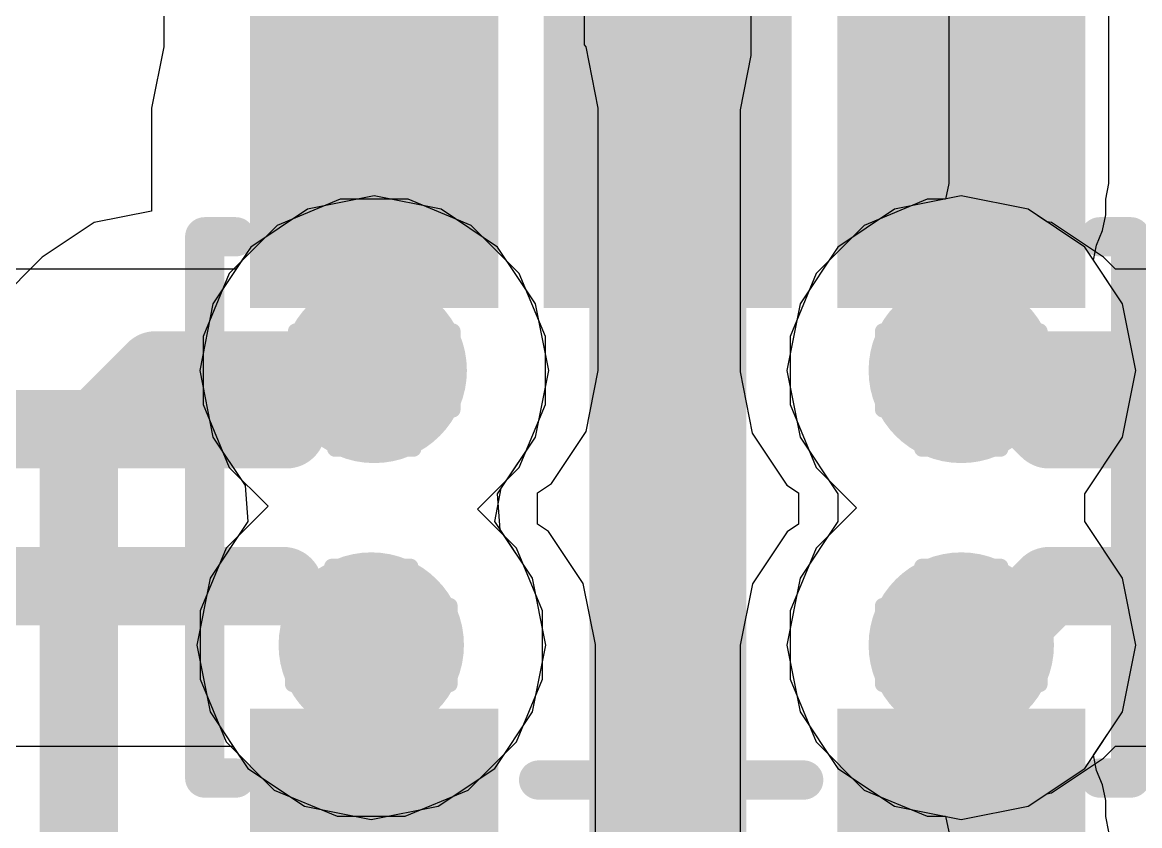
# Model space of a CAD drawing. Header units: inches. Extents: x 0 to 198, y 0 to 199.
# Drawn here: x 3.2728 to 3.4151, y 3.7211 to 3.8235 of the extents above; entities that cross this region are included whole.
import ezdxf

# ---------------------------------------------------------------- set-up
doc = ezdxf.new("R2010")
doc.units = ezdxf.units.IN
doc.header["$MEASUREMENT"] = 0
for name, color, linetype in [('Bottom Layer', 5, 'Continuous'), ('Drill Drawing', 1, 'Continuous'), ('Layer 1', 16, 'Continuous'), ('Layer 2', 76, 'Continuous'), ('Top Layer', 1, 'Continuous'), ('Top Overlay', 2, 'Continuous'), ('Top Paste', 8, 'Continuous'), ('Top Solder', 216, 'Continuous'), ('Via Holes', 16, 'Continuous')]:
    doc.layers.add(name, color=color, linetype=linetype)

# ---------------------------------------------------------------- blocks, each defined once
blk = doc.blocks.new('SOT_23_5_32')
at = {"layer": 'Top Layer'}
for points in [[(-0.07283435, 0.0492126), (-0.02952725, 0.0492126), (-0.02952725, 0.0255906), (-0.07283435, 0.0255906)], [(0.02952765, 0.0492126), (0.07283475, 0.0492126), (0.07283475, 0.0255906), (0.02952765, 0.0255906)], [(-0.07283435, 0.0118106), (-0.02952725, 0.0118106), (-0.02952725, -0.0118114), (-0.07283435, -0.0118114)], [(-0.07283435, -0.0255914), (-0.02952725, -0.0255914), (-0.02952725, -0.0492134), (-0.07283435, -0.0492134)], [(0.02952765, -0.0255914), (0.07283475, -0.0255914), (0.07283475, -0.0492134), (0.02952765, -0.0492134)]]:
    blk.add_hatch(color=1, dxfattribs=at).paths.add_polyline_path(points)
at = {"layer": 'Top Paste'}
for points in [[(-0.07283435, 0.0492126), (-0.02952725, 0.0492126), (-0.02952725, 0.0255906), (-0.07283435, 0.0255906)], [(0.02952765, 0.0492126), (0.07283475, 0.0492126), (0.07283475, 0.0255906), (0.02952765, 0.0255906)], [(-0.07283435, 0.0118106), (-0.02952725, 0.0118106), (-0.02952725, -0.0118114), (-0.07283435, -0.0118114)], [(-0.07283435, -0.0255914), (-0.02952725, -0.0255914), (-0.02952725, -0.0492134), (-0.07283435, -0.0492134)], [(0.02952765, -0.0255914), (0.07283475, -0.0255914), (0.07283475, -0.0492134), (0.02952765, -0.0492134)]]:
    blk.add_hatch(color=8, dxfattribs=at).paths.add_polyline_path(points)
at = {"layer": 'Top Solder'}
for points in [[(-0.07683435, 0.0532126), (-0.02552725, 0.0532126), (-0.02552725, 0.0215906), (-0.07683435, 0.0215906)], [(0.02552765, 0.0532126), (0.07683475, 0.0532126), (0.07683475, 0.0215906), (0.02552765, 0.0215906)], [(-0.07683435, 0.0158106), (-0.02552725, 0.0158106), (-0.02552725, -0.0158114), (-0.07683435, -0.0158114)], [(-0.07683435, -0.0215914), (-0.02552725, -0.0215914), (-0.02552725, -0.0532134), (-0.07683435, -0.0532134)], [(0.02552765, -0.0215914), (0.07683475, -0.0215914), (0.07683475, -0.0532134), (0.02552765, -0.0532134)]]:
    blk.add_hatch(color=216, dxfattribs=at).paths.add_polyline_path(points)
at = {"layer": 'Top Overlay'}
for points in [[(0.0343932, 0.0589996, 0.005, 0.005, 0), (-0.0346068, 0.0589996, 0.005, 0.005, 0)], [(-0.0346068, 0.0550636, 0.005, 0.005, 0), (-0.0346068, 0.0589996, 0.005, 0.005, 0)], [(0.0343932, 0.0550636, 0.005, 0.005, 0), (0.0343932, 0.0589996, 0.005, 0.005, 0)], [(0.0346452, -0.0164564, 0.005, 0.005, 0), (0.0346452, 0.0173236, 0.005, 0.005, 0)], [(-0.0346068, -0.0590004, 0.005, 0.005, 0), (-0.0346068, -0.0550624, 0.005, 0.005, 0)], [(0.0343932, -0.0590004, 0.005, 0.005, 0), (0.0343932, -0.0550624, 0.005, 0.005, 0)], [(0.0343932, -0.0590004, 0.005, 0.005, 0), (-0.0346068, -0.0590004, 0.005, 0.005, 0)]]:
    blk.add_lwpolyline(points, format="xyseb", dxfattribs=at)
for points in [[(-0.0358568, 0.0589996, 0.0025, 0.0025, 1), (-0.0333568, 0.0589996, 0.0025, 0.0025, 1)], [(-0.0358568, 0.0589996, 0.0025, 0.0025, 1), (-0.0333568, 0.0589996, 0.0025, 0.0025, 1)], [(0.0331432, 0.0589996, 0.0025, 0.0025, 1), (0.0356432, 0.0589996, 0.0025, 0.0025, 1)], [(0.0331432, 0.0589996, 0.0025, 0.0025, 1), (0.0356432, 0.0589996, 0.0025, 0.0025, 1)], [(-0.0358568, 0.0550636, 0.0025, 0.0025, 1), (-0.0333568, 0.0550636, 0.0025, 0.0025, 1)], [(0.0331432, 0.0550636, 0.0025, 0.0025, 1), (0.0356432, 0.0550636, 0.0025, 0.0025, 1)], [(0.0333952, 0.0173236, 0.0025, 0.0025, 1), (0.0358952, 0.0173236, 0.0025, 0.0025, 1)], [(0.0333952, -0.0164564, 0.0025, 0.0025, 1), (0.0358952, -0.0164564, 0.0025, 0.0025, 1)], [(-0.0358568, -0.0550624, 0.0025, 0.0025, 1), (-0.0333568, -0.0550624, 0.0025, 0.0025, 1)], [(0.0331432, -0.0550624, 0.0025, 0.0025, 1), (0.0356432, -0.0550624, 0.0025, 0.0025, 1)], [(-0.0358568, -0.0590004, 0.0025, 0.0025, 1), (-0.0333568, -0.0590004, 0.0025, 0.0025, 1)], [(-0.0358568, -0.0590004, 0.0025, 0.0025, 1), (-0.0333568, -0.0590004, 0.0025, 0.0025, 1)], [(0.0331432, -0.0590004, 0.0025, 0.0025, 1), (0.0356432, -0.0590004, 0.0025, 0.0025, 1)], [(0.0331432, -0.0590004, 0.0025, 0.0025, 1), (0.0356432, -0.0590004, 0.0025, 0.0025, 1)]]:
    blk.add_lwpolyline(points, format="xyseb", close=True, dxfattribs=at)

msp = doc.modelspace()

# ---------------------------------------------------------------- hatches: boundary and pattern name
at = {"layer": 'Bottom Layer'}
h = msp.add_hatch(color=5, dxfattribs=at)
edge = h.paths.add_edge_path()
edge.add_arc((3.3175976, 3.7790975), 0.011811, 0, 360)
h = msp.add_hatch(color=5, dxfattribs=at)
edge = h.paths.add_edge_path()
edge.add_arc((3.3924016, 3.7790975), 0.011811, 0, 360)
h = msp.add_hatch(color=5, dxfattribs=at)
edge = h.paths.add_edge_path()
edge.add_arc((3.3172204, 3.7440975), 0.011811, 0, 360)
h = msp.add_hatch(color=5, dxfattribs=at)
edge = h.paths.add_edge_path()
edge.add_arc((3.3924016, 3.7440975), 0.011811, 0, 360)
at = {"layer": 'Layer 1'}
h = msp.add_hatch(color=16, dxfattribs=at)
edge = h.paths.add_edge_path()
edge.add_arc((3.3175976, 3.7790975), 0.011811, 0, 360)
h = msp.add_hatch(color=16, dxfattribs=at)
edge = h.paths.add_edge_path()
edge.add_arc((3.3924016, 3.7790975), 0.011811, 0, 360)
h = msp.add_hatch(color=16, dxfattribs=at)
edge = h.paths.add_edge_path()
edge.add_arc((3.3172204, 3.7440975), 0.011811, 0, 360)
h = msp.add_hatch(color=16, dxfattribs=at)
edge = h.paths.add_edge_path()
edge.add_arc((3.3924016, 3.7440975), 0.011811, 0, 360)
at = {"layer": 'Layer 2'}
h = msp.add_hatch(color=76, dxfattribs=at)
edge = h.paths.add_edge_path()
edge.add_arc((3.3175976, 3.7790975), 0.011811, 0, 360)
h = msp.add_hatch(color=76, dxfattribs=at)
edge = h.paths.add_edge_path()
edge.add_arc((3.3924016, 3.7790975), 0.011811, 0, 360)
h = msp.add_hatch(color=76, dxfattribs=at)
edge = h.paths.add_edge_path()
edge.add_arc((3.3172204, 3.7440975), 0.011811, 0, 360)
h = msp.add_hatch(color=76, dxfattribs=at)
edge = h.paths.add_edge_path()
edge.add_arc((3.3924016, 3.7440975), 0.011811, 0, 360)
at = {"layer": 'Top Layer'}
for points in [[(3.3096104, 3.7790975), (3.325756, 3.7790975), (3.325756, 3.8125231), (3.3096104, 3.8125231)], [(3.3846032, 3.7789007), (3.4007488, 3.7789007), (3.4007488, 3.8123263), (3.3846032, 3.8123263)], [(3.3253962, 3.7441531), (3.3092506, 3.7441531), (3.3092506, 3.7107275), (3.3253962, 3.7107275)], [(3.400766, 3.7440895), (3.3846204, 3.7440895), (3.3846204, 3.7055153), (3.400766, 3.7055153)]]:
    msp.add_hatch(color=1, dxfattribs=at).paths.add_polyline_path(points)
h = msp.add_hatch(color=1, dxfattribs=at)
edge = h.paths.add_edge_path()
edge.add_arc((3.3175976, 3.7790975), 0.011811, 0, 360)
h = msp.add_hatch(color=1, dxfattribs=at)
edge = h.paths.add_edge_path()
edge.add_arc((3.3924016, 3.7790975), 0.011811, 0, 360)
h = msp.add_hatch(color=1, dxfattribs=at)
edge = h.paths.add_edge_path()
edge.add_arc((3.3172204, 3.7440975), 0.011811, 0, 360)
h = msp.add_hatch(color=1, dxfattribs=at)
edge = h.paths.add_edge_path()
edge.add_arc((3.3924016, 3.7440975), 0.011811, 0, 360)
at = {"layer": 'Via Holes'}
h = msp.add_hatch(color=7, dxfattribs=at)
edge = h.paths.add_edge_path()
edge.add_arc((3.3175976, 3.7790975), 0.0059055, 0, 360)
h = msp.add_hatch(color=7, dxfattribs=at)
edge = h.paths.add_edge_path()
edge.add_arc((3.3924016, 3.7790975), 0.0059055, 0, 360)
h = msp.add_hatch(color=7, dxfattribs=at)
edge = h.paths.add_edge_path()
edge.add_arc((3.3172204, 3.7440975), 0.0059055, 0, 360)
h = msp.add_hatch(color=7, dxfattribs=at)
edge = h.paths.add_edge_path()
edge.add_arc((3.3924016, 3.7440975), 0.0059055, 0, 360)

# ---------------------------------------------------------------- linework, layer by layer
at = {"layer": 'Bottom Layer'}
for p, q in [((3.3175976, 3.8013358), (3.3090874, 3.799643)), ((3.3261078, 3.799643), (3.3175976, 3.8013358)), ((3.3924016, 3.8013358), (3.3838914, 3.799643)), ((3.4009118, 3.799643), (3.3924016, 3.8013358)), ((3.3090874, 3.799643), (3.3018727, 3.7948224)), ((3.3333225, 3.7948224), (3.3261078, 3.799643)), ((3.3838914, 3.799643), (3.3766767, 3.7948224)), ((3.4032842, 3.7980579), (3.4009118, 3.799643)), ((3.4038913, 3.7979371), (3.4032842, 3.7980579)), ((3.4105069, 3.7935167), (3.4038913, 3.7979371)), ((3.3018727, 3.7948224), (3.2999797, 3.7919893)), ((3.3381431, 3.7876077), (3.3333225, 3.7948224)), ((3.3766767, 3.7948224), (3.3718561, 3.7876077)), ((3.4120343, 3.7919893), (3.4105069, 3.7935167)), ((3.2999797, 3.7919893), (3.269605, 3.7919893)), ((3.5089472, 3.7919893), (3.4120343, 3.7919893)), ((3.3398359, 3.7790975), (3.3381431, 3.7876077)), ((3.3718561, 3.7876077), (3.3701633, 3.7790975)), ((3.3381431, 3.7705873), (3.3398359, 3.7790975)), ((3.3701633, 3.7790975), (3.3718561, 3.7705873)), ((3.3337884, 3.7640699), (3.3381431, 3.7705873)), ((3.3718561, 3.7705873), (3.3766767, 3.7633727)), ((3.3329453, 3.7598224), (3.3337884, 3.7640699)), ((3.3766767, 3.7633727), (3.3766767, 3.7598223)), ((3.3377659, 3.7526077), (3.3329453, 3.7598224)), ((3.3766767, 3.7598223), (3.3718561, 3.7526077)), ((3.3394587, 3.7440975), (3.3377659, 3.7526077)), ((3.3718561, 3.7526077), (3.3701633, 3.7440975)), ((3.3377659, 3.7355873), (3.3394587, 3.7440975)), ((3.3701633, 3.7440975), (3.3718561, 3.7355873)), ((3.3329453, 3.7283726), (3.3377659, 3.7355873)), ((3.3718561, 3.7355873), (3.3766767, 3.7283726)), ((3.2528747, 3.7312057), (3.2996025, 3.7312057)), ((3.2996025, 3.7312057), (3.3014955, 3.7283726)), ((3.4105069, 3.7296783), (3.4120343, 3.7312057)), ((3.4120343, 3.7312057), (3.4922164, 3.7312057)), ((3.4038913, 3.7252579), (3.4105069, 3.7296783)), ((3.3014955, 3.7283726), (3.3087102, 3.723552)), ((3.3257306, 3.723552), (3.3329453, 3.7283726)), ((3.3766767, 3.7283726), (3.3838914, 3.723552)), ((3.4009118, 3.723552), (3.4032842, 3.7251371)), ((3.4032842, 3.7251371), (3.4038913, 3.7252579)), ((3.3087102, 3.723552), (3.3172204, 3.7218592)), ((3.3172204, 3.7218592), (3.3257306, 3.723552)), ((3.3838914, 3.723552), (3.3924016, 3.7218592)), ((3.3924016, 3.7218592), (3.4009118, 3.723552))]:
    msp.add_line(p, q, dxfattribs=at)
for points in [[(3.3924016, 3.7790975, 0.01, 0.01, 0), (3.3960877, 3.7790975, 0.01, 0.01, 0)], [(3.3960877, 3.7790975, 0.01, 0.01, 0), (3.4035877, 3.7715975, 0.01, 0.01, 0)], [(3.2611584, 3.7715975, 0.01, 0.01, 0), (3.3064115, 3.7715975, 0.01, 0.01, 0)], [(3.4035877, 3.7715975, 0.01, 0.01, 0), (3.5089472, 3.7715975, 0.01, 0.01, 0)], [(3.2528742, 3.7515975, 0.01, 0.01, 0), (3.3060343, 3.7515975, 0.01, 0.01, 0)], [(3.3960877, 3.7440975, 0.01, 0.01, 0), (3.4035877, 3.7515975, 0.01, 0.01, 0)], [(3.4035877, 3.7515975, 0.01, 0.01, 0), (3.500663, 3.7515975, 0.01, 0.01, 0)], [(3.3924016, 3.7440975, 0.01, 0.01, 0), (3.3960877, 3.7440975, 0.01, 0.01, 0)]]:
    msp.add_lwpolyline(points, format="xyseb", dxfattribs=at)
for points in [[(3.3899016, 3.7790975, 0.005, 0.005, 1), (3.3949016, 3.7790975, 0.005, 0.005, 1)], [(3.3935877, 3.7790975, 0.005, 0.005, 1), (3.3985877, 3.7790975, 0.005, 0.005, 1)], [(3.3935877, 3.7790975, 0.005, 0.005, 1), (3.3985877, 3.7790975, 0.005, 0.005, 1)], [(3.3039115, 3.7715975, 0.005, 0.005, 1), (3.3089115, 3.7715975, 0.005, 0.005, 1)], [(3.4010877, 3.7715975, 0.005, 0.005, 1), (3.4060877, 3.7715975, 0.005, 0.005, 1)], [(3.4010877, 3.7715975, 0.005, 0.005, 1), (3.4060877, 3.7715975, 0.005, 0.005, 1)], [(3.3035343, 3.7515975, 0.005, 0.005, 1), (3.3085343, 3.7515975, 0.005, 0.005, 1)], [(3.4010877, 3.7515975, 0.005, 0.005, 1), (3.4060877, 3.7515975, 0.005, 0.005, 1)], [(3.4010877, 3.7515975, 0.005, 0.005, 1), (3.4060877, 3.7515975, 0.005, 0.005, 1)], [(3.3899016, 3.7440975, 0.005, 0.005, 1), (3.3949016, 3.7440975, 0.005, 0.005, 1)], [(3.3935877, 3.7440975, 0.005, 0.005, 1), (3.3985877, 3.7440975, 0.005, 0.005, 1)], [(3.3935877, 3.7440975, 0.005, 0.005, 1), (3.3985877, 3.7440975, 0.005, 0.005, 1)]]:
    msp.add_lwpolyline(points, format="xyseb", close=True, dxfattribs=at)
at = {"layer": 'Drill Drawing'}
for points in [[(3.3125976, 3.7840975, 0.002, 0.002, 0), (3.3125976, 3.7890975, 0.002, 0.002, 0)], [(3.3125976, 3.7890975, 0.002, 0.002, 0), (3.3225976, 3.7890975, 0.002, 0.002, 0)], [(3.3225976, 3.7840975, 0.002, 0.002, 0), (3.3225976, 3.7890975, 0.002, 0.002, 0)], [(3.3874016, 3.7840975, 0.002, 0.002, 0), (3.3874016, 3.7890975, 0.002, 0.002, 0)], [(3.3874016, 3.7890975, 0.002, 0.002, 0), (3.3974016, 3.7890975, 0.002, 0.002, 0)], [(3.3974016, 3.7840975, 0.002, 0.002, 0), (3.3974016, 3.7890975, 0.002, 0.002, 0)], [(3.3145976, 3.7820975, 0.002, 0.002, 0), (3.3145976, 3.7850975, 0.002, 0.002, 0)], [(3.3145976, 3.7850975, 0.002, 0.002, 0), (3.3205976, 3.7850975, 0.002, 0.002, 0)], [(3.3205976, 3.7820975, 0.002, 0.002, 0), (3.3205976, 3.7850975, 0.002, 0.002, 0)], [(3.3894016, 3.7820975, 0.002, 0.002, 0), (3.3894016, 3.7850975, 0.002, 0.002, 0)], [(3.3894016, 3.7850975, 0.002, 0.002, 0), (3.3954016, 3.7850975, 0.002, 0.002, 0)], [(3.3954016, 3.7820975, 0.002, 0.002, 0), (3.3954016, 3.7850975, 0.002, 0.002, 0)], [(3.3075976, 3.7740975, 0.002, 0.002, 0), (3.3075976, 3.7840975, 0.002, 0.002, 0)], [(3.3075976, 3.7840975, 0.002, 0.002, 0), (3.3125976, 3.7840975, 0.002, 0.002, 0)], [(3.3225976, 3.7840975, 0.002, 0.002, 0), (3.3275976, 3.7840975, 0.002, 0.002, 0)], [(3.3275976, 3.7740975, 0.002, 0.002, 0), (3.3275976, 3.7840975, 0.002, 0.002, 0)], [(3.3824016, 3.7740975, 0.002, 0.002, 0), (3.3824016, 3.7840975, 0.002, 0.002, 0)], [(3.3824016, 3.7840975, 0.002, 0.002, 0), (3.3874016, 3.7840975, 0.002, 0.002, 0)], [(3.3974016, 3.7840975, 0.002, 0.002, 0), (3.4024016, 3.7840975, 0.002, 0.002, 0)], [(3.4024016, 3.7740975, 0.002, 0.002, 0), (3.4024016, 3.7840975, 0.002, 0.002, 0)], [(3.3115976, 3.7760975, 0.002, 0.002, 0), (3.3115976, 3.7820975, 0.002, 0.002, 0)], [(3.3115976, 3.7820975, 0.002, 0.002, 0), (3.3145976, 3.7820975, 0.002, 0.002, 0)], [(3.3205976, 3.7820975, 0.002, 0.002, 0), (3.3235976, 3.7820975, 0.002, 0.002, 0)], [(3.3235976, 3.7760975, 0.002, 0.002, 0), (3.3235976, 3.7820975, 0.002, 0.002, 0)], [(3.3864016, 3.7760975, 0.002, 0.002, 0), (3.3864016, 3.7820975, 0.002, 0.002, 0)], [(3.3864016, 3.7820975, 0.002, 0.002, 0), (3.3894016, 3.7820975, 0.002, 0.002, 0)], [(3.3954016, 3.7820975, 0.002, 0.002, 0), (3.3984016, 3.7820975, 0.002, 0.002, 0)], [(3.3984016, 3.7760975, 0.002, 0.002, 0), (3.3984016, 3.7820975, 0.002, 0.002, 0)], [(3.3115976, 3.7760975, 0.002, 0.002, 0), (3.3145976, 3.7760975, 0.002, 0.002, 0)], [(3.3145976, 3.7730975, 0.002, 0.002, 0), (3.3145976, 3.7760975, 0.002, 0.002, 0)], [(3.3205976, 3.7760975, 0.002, 0.002, 0), (3.3235976, 3.7760975, 0.002, 0.002, 0)], [(3.3205976, 3.7730975, 0.002, 0.002, 0), (3.3205976, 3.7760975, 0.002, 0.002, 0)], [(3.3864016, 3.7760975, 0.002, 0.002, 0), (3.3894016, 3.7760975, 0.002, 0.002, 0)], [(3.3894016, 3.7730975, 0.002, 0.002, 0), (3.3894016, 3.7760975, 0.002, 0.002, 0)], [(3.3954016, 3.7760975, 0.002, 0.002, 0), (3.3984016, 3.7760975, 0.002, 0.002, 0)], [(3.3954016, 3.7730975, 0.002, 0.002, 0), (3.3954016, 3.7760975, 0.002, 0.002, 0)], [(3.3075976, 3.7740975, 0.002, 0.002, 0), (3.3125976, 3.7740975, 0.002, 0.002, 0)], [(3.3125976, 3.7690975, 0.002, 0.002, 0), (3.3125976, 3.7740975, 0.002, 0.002, 0)], [(3.3225976, 3.7740975, 0.002, 0.002, 0), (3.3275976, 3.7740975, 0.002, 0.002, 0)], [(3.3225976, 3.7690975, 0.002, 0.002, 0), (3.3225976, 3.7740975, 0.002, 0.002, 0)], [(3.3824016, 3.7740975, 0.002, 0.002, 0), (3.3874016, 3.7740975, 0.002, 0.002, 0)], [(3.3874016, 3.7690975, 0.002, 0.002, 0), (3.3874016, 3.7740975, 0.002, 0.002, 0)], [(3.3974016, 3.7740975, 0.002, 0.002, 0), (3.4024016, 3.7740975, 0.002, 0.002, 0)], [(3.3974016, 3.7690975, 0.002, 0.002, 0), (3.3974016, 3.7740975, 0.002, 0.002, 0)], [(3.3145976, 3.7730975, 0.002, 0.002, 0), (3.3205976, 3.7730975, 0.002, 0.002, 0)], [(3.3894016, 3.7730975, 0.002, 0.002, 0), (3.3954016, 3.7730975, 0.002, 0.002, 0)], [(3.3125976, 3.7690975, 0.002, 0.002, 0), (3.3225976, 3.7690975, 0.002, 0.002, 0)], [(3.3874016, 3.7690975, 0.002, 0.002, 0), (3.3974016, 3.7690975, 0.002, 0.002, 0)], [(3.3122204, 3.7490975, 0.002, 0.002, 0), (3.3122204, 3.7540975, 0.002, 0.002, 0)], [(3.3122204, 3.7540975, 0.002, 0.002, 0), (3.3222204, 3.7540975, 0.002, 0.002, 0)], [(3.3222204, 3.7490975, 0.002, 0.002, 0), (3.3222204, 3.7540975, 0.002, 0.002, 0)], [(3.3874016, 3.7490975, 0.002, 0.002, 0), (3.3874016, 3.7540975, 0.002, 0.002, 0)], [(3.3874016, 3.7540975, 0.002, 0.002, 0), (3.3974016, 3.7540975, 0.002, 0.002, 0)], [(3.3974016, 3.7490975, 0.002, 0.002, 0), (3.3974016, 3.7540975, 0.002, 0.002, 0)], [(3.3072204, 3.7390975, 0.002, 0.002, 0), (3.3072204, 3.7490975, 0.002, 0.002, 0)], [(3.3072204, 3.7490975, 0.002, 0.002, 0), (3.3122204, 3.7490975, 0.002, 0.002, 0)], [(3.3142204, 3.7470975, 0.002, 0.002, 0), (3.3142204, 3.7500975, 0.002, 0.002, 0)], [(3.3142204, 3.7500975, 0.002, 0.002, 0), (3.3202204, 3.7500975, 0.002, 0.002, 0)], [(3.3202204, 3.7470975, 0.002, 0.002, 0), (3.3202204, 3.7500975, 0.002, 0.002, 0)], [(3.3222204, 3.7490975, 0.002, 0.002, 0), (3.3272204, 3.7490975, 0.002, 0.002, 0)], [(3.3272204, 3.7390975, 0.002, 0.002, 0), (3.3272204, 3.7490975, 0.002, 0.002, 0)], [(3.3824016, 3.7390975, 0.002, 0.002, 0), (3.3824016, 3.7490975, 0.002, 0.002, 0)], [(3.3824016, 3.7490975, 0.002, 0.002, 0), (3.3874016, 3.7490975, 0.002, 0.002, 0)], [(3.3894016, 3.7470975, 0.002, 0.002, 0), (3.3894016, 3.7500975, 0.002, 0.002, 0)], [(3.3894016, 3.7500975, 0.002, 0.002, 0), (3.3954016, 3.7500975, 0.002, 0.002, 0)], [(3.3954016, 3.7470975, 0.002, 0.002, 0), (3.3954016, 3.7500975, 0.002, 0.002, 0)], [(3.3974016, 3.7490975, 0.002, 0.002, 0), (3.4024016, 3.7490975, 0.002, 0.002, 0)], [(3.4024016, 3.7390975, 0.002, 0.002, 0), (3.4024016, 3.7490975, 0.002, 0.002, 0)], [(3.3112204, 3.7410975, 0.002, 0.002, 0), (3.3112204, 3.7470975, 0.002, 0.002, 0)], [(3.3112204, 3.7470975, 0.002, 0.002, 0), (3.3142204, 3.7470975, 0.002, 0.002, 0)], [(3.3202204, 3.7470975, 0.002, 0.002, 0), (3.3232204, 3.7470975, 0.002, 0.002, 0)], [(3.3232204, 3.7410975, 0.002, 0.002, 0), (3.3232204, 3.7470975, 0.002, 0.002, 0)], [(3.3864016, 3.7410975, 0.002, 0.002, 0), (3.3864016, 3.7470975, 0.002, 0.002, 0)], [(3.3864016, 3.7470975, 0.002, 0.002, 0), (3.3894016, 3.7470975, 0.002, 0.002, 0)], [(3.3954016, 3.7470975, 0.002, 0.002, 0), (3.3984016, 3.7470975, 0.002, 0.002, 0)], [(3.3984016, 3.7410975, 0.002, 0.002, 0), (3.3984016, 3.7470975, 0.002, 0.002, 0)], [(3.3112204, 3.7410975, 0.002, 0.002, 0), (3.3142204, 3.7410975, 0.002, 0.002, 0)], [(3.3142204, 3.7380975, 0.002, 0.002, 0), (3.3142204, 3.7410975, 0.002, 0.002, 0)], [(3.3202204, 3.7410975, 0.002, 0.002, 0), (3.3232204, 3.7410975, 0.002, 0.002, 0)], [(3.3202204, 3.7380975, 0.002, 0.002, 0), (3.3202204, 3.7410975, 0.002, 0.002, 0)], [(3.3864016, 3.7410975, 0.002, 0.002, 0), (3.3894016, 3.7410975, 0.002, 0.002, 0)], [(3.3894016, 3.7380975, 0.002, 0.002, 0), (3.3894016, 3.7410975, 0.002, 0.002, 0)], [(3.3954016, 3.7410975, 0.002, 0.002, 0), (3.3984016, 3.7410975, 0.002, 0.002, 0)], [(3.3954016, 3.7380975, 0.002, 0.002, 0), (3.3954016, 3.7410975, 0.002, 0.002, 0)], [(3.3072204, 3.7390975, 0.002, 0.002, 0), (3.3122204, 3.7390975, 0.002, 0.002, 0)], [(3.3122204, 3.7340975, 0.002, 0.002, 0), (3.3122204, 3.7390975, 0.002, 0.002, 0)], [(3.3142204, 3.7380975, 0.002, 0.002, 0), (3.3202204, 3.7380975, 0.002, 0.002, 0)], [(3.3222204, 3.7390975, 0.002, 0.002, 0), (3.3272204, 3.7390975, 0.002, 0.002, 0)], [(3.3222204, 3.7340975, 0.002, 0.002, 0), (3.3222204, 3.7390975, 0.002, 0.002, 0)], [(3.3824016, 3.7390975, 0.002, 0.002, 0), (3.3874016, 3.7390975, 0.002, 0.002, 0)], [(3.3874016, 3.7340975, 0.002, 0.002, 0), (3.3874016, 3.7390975, 0.002, 0.002, 0)], [(3.3894016, 3.7380975, 0.002, 0.002, 0), (3.3954016, 3.7380975, 0.002, 0.002, 0)], [(3.3974016, 3.7390975, 0.002, 0.002, 0), (3.4024016, 3.7390975, 0.002, 0.002, 0)], [(3.3974016, 3.7340975, 0.002, 0.002, 0), (3.3974016, 3.7390975, 0.002, 0.002, 0)], [(3.3122204, 3.7340975, 0.002, 0.002, 0), (3.3222204, 3.7340975, 0.002, 0.002, 0)], [(3.3874016, 3.7340975, 0.002, 0.002, 0), (3.3974016, 3.7340975, 0.002, 0.002, 0)]]:
    msp.add_lwpolyline(points, format="xyseb", dxfattribs=at)
for points in [[(3.3120976, 3.7890975, 0.001, 0.001, 1), (3.3130976, 3.7890975, 0.001, 0.001, 1)], [(3.3120976, 3.7890975, 0.001, 0.001, 1), (3.3130976, 3.7890975, 0.001, 0.001, 1)], [(3.3220976, 3.7890975, 0.001, 0.001, 1), (3.3230976, 3.7890975, 0.001, 0.001, 1)], [(3.3220976, 3.7890975, 0.001, 0.001, 1), (3.3230976, 3.7890975, 0.001, 0.001, 1)], [(3.3869016, 3.7890975, 0.001, 0.001, 1), (3.3879016, 3.7890975, 0.001, 0.001, 1)], [(3.3869016, 3.7890975, 0.001, 0.001, 1), (3.3879016, 3.7890975, 0.001, 0.001, 1)], [(3.3969016, 3.7890975, 0.001, 0.001, 1), (3.3979016, 3.7890975, 0.001, 0.001, 1)], [(3.3969016, 3.7890975, 0.001, 0.001, 1), (3.3979016, 3.7890975, 0.001, 0.001, 1)], [(3.3140976, 3.7850975, 0.001, 0.001, 1), (3.3150976, 3.7850975, 0.001, 0.001, 1)], [(3.3140976, 3.7850975, 0.001, 0.001, 1), (3.3150976, 3.7850975, 0.001, 0.001, 1)], [(3.3200976, 3.7850975, 0.001, 0.001, 1), (3.3210976, 3.7850975, 0.001, 0.001, 1)], [(3.3200976, 3.7850975, 0.001, 0.001, 1), (3.3210976, 3.7850975, 0.001, 0.001, 1)], [(3.3889016, 3.7850975, 0.001, 0.001, 1), (3.3899016, 3.7850975, 0.001, 0.001, 1)], [(3.3889016, 3.7850975, 0.001, 0.001, 1), (3.3899016, 3.7850975, 0.001, 0.001, 1)], [(3.3949016, 3.7850975, 0.001, 0.001, 1), (3.3959016, 3.7850975, 0.001, 0.001, 1)], [(3.3949016, 3.7850975, 0.001, 0.001, 1), (3.3959016, 3.7850975, 0.001, 0.001, 1)], [(3.3070976, 3.7840975, 0.001, 0.001, 1), (3.3080976, 3.7840975, 0.001, 0.001, 1)], [(3.3070976, 3.7840975, 0.001, 0.001, 1), (3.3080976, 3.7840975, 0.001, 0.001, 1)], [(3.3120976, 3.7840975, 0.001, 0.001, 1), (3.3130976, 3.7840975, 0.001, 0.001, 1)], [(3.3120976, 3.7840975, 0.001, 0.001, 1), (3.3130976, 3.7840975, 0.001, 0.001, 1)], [(3.3220976, 3.7840975, 0.001, 0.001, 1), (3.3230976, 3.7840975, 0.001, 0.001, 1)], [(3.3220976, 3.7840975, 0.001, 0.001, 1), (3.3230976, 3.7840975, 0.001, 0.001, 1)], [(3.3270976, 3.7840975, 0.001, 0.001, 1), (3.3280976, 3.7840975, 0.001, 0.001, 1)], [(3.3270976, 3.7840975, 0.001, 0.001, 1), (3.3280976, 3.7840975, 0.001, 0.001, 1)], [(3.3819016, 3.7840975, 0.001, 0.001, 1), (3.3829016, 3.7840975, 0.001, 0.001, 1)], [(3.3819016, 3.7840975, 0.001, 0.001, 1), (3.3829016, 3.7840975, 0.001, 0.001, 1)], [(3.3869016, 3.7840975, 0.001, 0.001, 1), (3.3879016, 3.7840975, 0.001, 0.001, 1)], [(3.3869016, 3.7840975, 0.001, 0.001, 1), (3.3879016, 3.7840975, 0.001, 0.001, 1)], [(3.3969016, 3.7840975, 0.001, 0.001, 1), (3.3979016, 3.7840975, 0.001, 0.001, 1)], [(3.3969016, 3.7840975, 0.001, 0.001, 1), (3.3979016, 3.7840975, 0.001, 0.001, 1)], [(3.4019016, 3.7840975, 0.001, 0.001, 1), (3.4029016, 3.7840975, 0.001, 0.001, 1)], [(3.4019016, 3.7840975, 0.001, 0.001, 1), (3.4029016, 3.7840975, 0.001, 0.001, 1)], [(3.3110976, 3.7820975, 0.001, 0.001, 1), (3.3120976, 3.7820975, 0.001, 0.001, 1)], [(3.3110976, 3.7820975, 0.001, 0.001, 1), (3.3120976, 3.7820975, 0.001, 0.001, 1)], [(3.3140976, 3.7820975, 0.001, 0.001, 1), (3.3150976, 3.7820975, 0.001, 0.001, 1)], [(3.3140976, 3.7820975, 0.001, 0.001, 1), (3.3150976, 3.7820975, 0.001, 0.001, 1)], [(3.3200976, 3.7820975, 0.001, 0.001, 1), (3.3210976, 3.7820975, 0.001, 0.001, 1)], [(3.3200976, 3.7820975, 0.001, 0.001, 1), (3.3210976, 3.7820975, 0.001, 0.001, 1)], [(3.3230976, 3.7820975, 0.001, 0.001, 1), (3.3240976, 3.7820975, 0.001, 0.001, 1)], [(3.3230976, 3.7820975, 0.001, 0.001, 1), (3.3240976, 3.7820975, 0.001, 0.001, 1)], [(3.3859016, 3.7820975, 0.001, 0.001, 1), (3.3869016, 3.7820975, 0.001, 0.001, 1)], [(3.3859016, 3.7820975, 0.001, 0.001, 1), (3.3869016, 3.7820975, 0.001, 0.001, 1)], [(3.3889016, 3.7820975, 0.001, 0.001, 1), (3.3899016, 3.7820975, 0.001, 0.001, 1)], [(3.3889016, 3.7820975, 0.001, 0.001, 1), (3.3899016, 3.7820975, 0.001, 0.001, 1)], [(3.3949016, 3.7820975, 0.001, 0.001, 1), (3.3959016, 3.7820975, 0.001, 0.001, 1)], [(3.3949016, 3.7820975, 0.001, 0.001, 1), (3.3959016, 3.7820975, 0.001, 0.001, 1)], [(3.3979016, 3.7820975, 0.001, 0.001, 1), (3.3989016, 3.7820975, 0.001, 0.001, 1)], [(3.3979016, 3.7820975, 0.001, 0.001, 1), (3.3989016, 3.7820975, 0.001, 0.001, 1)], [(3.3110976, 3.7760975, 0.001, 0.001, 1), (3.3120976, 3.7760975, 0.001, 0.001, 1)], [(3.3110976, 3.7760975, 0.001, 0.001, 1), (3.3120976, 3.7760975, 0.001, 0.001, 1)], [(3.3140976, 3.7760975, 0.001, 0.001, 1), (3.3150976, 3.7760975, 0.001, 0.001, 1)], [(3.3140976, 3.7760975, 0.001, 0.001, 1), (3.3150976, 3.7760975, 0.001, 0.001, 1)], [(3.3200976, 3.7760975, 0.001, 0.001, 1), (3.3210976, 3.7760975, 0.001, 0.001, 1)], [(3.3200976, 3.7760975, 0.001, 0.001, 1), (3.3210976, 3.7760975, 0.001, 0.001, 1)], [(3.3230976, 3.7760975, 0.001, 0.001, 1), (3.3240976, 3.7760975, 0.001, 0.001, 1)], [(3.3230976, 3.7760975, 0.001, 0.001, 1), (3.3240976, 3.7760975, 0.001, 0.001, 1)], [(3.3859016, 3.7760975, 0.001, 0.001, 1), (3.3869016, 3.7760975, 0.001, 0.001, 1)], [(3.3859016, 3.7760975, 0.001, 0.001, 1), (3.3869016, 3.7760975, 0.001, 0.001, 1)], [(3.3889016, 3.7760975, 0.001, 0.001, 1), (3.3899016, 3.7760975, 0.001, 0.001, 1)], [(3.3889016, 3.7760975, 0.001, 0.001, 1), (3.3899016, 3.7760975, 0.001, 0.001, 1)], [(3.3949016, 3.7760975, 0.001, 0.001, 1), (3.3959016, 3.7760975, 0.001, 0.001, 1)], [(3.3949016, 3.7760975, 0.001, 0.001, 1), (3.3959016, 3.7760975, 0.001, 0.001, 1)], [(3.3979016, 3.7760975, 0.001, 0.001, 1), (3.3989016, 3.7760975, 0.001, 0.001, 1)], [(3.3979016, 3.7760975, 0.001, 0.001, 1), (3.3989016, 3.7760975, 0.001, 0.001, 1)], [(3.3070976, 3.7740975, 0.001, 0.001, 1), (3.3080976, 3.7740975, 0.001, 0.001, 1)], [(3.3070976, 3.7740975, 0.001, 0.001, 1), (3.3080976, 3.7740975, 0.001, 0.001, 1)], [(3.3120976, 3.7740975, 0.001, 0.001, 1), (3.3130976, 3.7740975, 0.001, 0.001, 1)], [(3.3120976, 3.7740975, 0.001, 0.001, 1), (3.3130976, 3.7740975, 0.001, 0.001, 1)], [(3.3220976, 3.7740975, 0.001, 0.001, 1), (3.3230976, 3.7740975, 0.001, 0.001, 1)], [(3.3220976, 3.7740975, 0.001, 0.001, 1), (3.3230976, 3.7740975, 0.001, 0.001, 1)], [(3.3270976, 3.7740975, 0.001, 0.001, 1), (3.3280976, 3.7740975, 0.001, 0.001, 1)], [(3.3270976, 3.7740975, 0.001, 0.001, 1), (3.3280976, 3.7740975, 0.001, 0.001, 1)], [(3.3819016, 3.7740975, 0.001, 0.001, 1), (3.3829016, 3.7740975, 0.001, 0.001, 1)], [(3.3819016, 3.7740975, 0.001, 0.001, 1), (3.3829016, 3.7740975, 0.001, 0.001, 1)], [(3.3869016, 3.7740975, 0.001, 0.001, 1), (3.3879016, 3.7740975, 0.001, 0.001, 1)], [(3.3869016, 3.7740975, 0.001, 0.001, 1), (3.3879016, 3.7740975, 0.001, 0.001, 1)], [(3.3969016, 3.7740975, 0.001, 0.001, 1), (3.3979016, 3.7740975, 0.001, 0.001, 1)], [(3.3969016, 3.7740975, 0.001, 0.001, 1), (3.3979016, 3.7740975, 0.001, 0.001, 1)], [(3.4019016, 3.7740975, 0.001, 0.001, 1), (3.4029016, 3.7740975, 0.001, 0.001, 1)], [(3.4019016, 3.7740975, 0.001, 0.001, 1), (3.4029016, 3.7740975, 0.001, 0.001, 1)], [(3.3140976, 3.7730975, 0.001, 0.001, 1), (3.3150976, 3.7730975, 0.001, 0.001, 1)], [(3.3140976, 3.7730975, 0.001, 0.001, 1), (3.3150976, 3.7730975, 0.001, 0.001, 1)], [(3.3200976, 3.7730975, 0.001, 0.001, 1), (3.3210976, 3.7730975, 0.001, 0.001, 1)], [(3.3200976, 3.7730975, 0.001, 0.001, 1), (3.3210976, 3.7730975, 0.001, 0.001, 1)], [(3.3889016, 3.7730975, 0.001, 0.001, 1), (3.3899016, 3.7730975, 0.001, 0.001, 1)], [(3.3889016, 3.7730975, 0.001, 0.001, 1), (3.3899016, 3.7730975, 0.001, 0.001, 1)], [(3.3949016, 3.7730975, 0.001, 0.001, 1), (3.3959016, 3.7730975, 0.001, 0.001, 1)], [(3.3949016, 3.7730975, 0.001, 0.001, 1), (3.3959016, 3.7730975, 0.001, 0.001, 1)], [(3.3120976, 3.7690975, 0.001, 0.001, 1), (3.3130976, 3.7690975, 0.001, 0.001, 1)], [(3.3120976, 3.7690975, 0.001, 0.001, 1), (3.3130976, 3.7690975, 0.001, 0.001, 1)], [(3.3220976, 3.7690975, 0.001, 0.001, 1), (3.3230976, 3.7690975, 0.001, 0.001, 1)], [(3.3220976, 3.7690975, 0.001, 0.001, 1), (3.3230976, 3.7690975, 0.001, 0.001, 1)], [(3.3869016, 3.7690975, 0.001, 0.001, 1), (3.3879016, 3.7690975, 0.001, 0.001, 1)], [(3.3869016, 3.7690975, 0.001, 0.001, 1), (3.3879016, 3.7690975, 0.001, 0.001, 1)], [(3.3969016, 3.7690975, 0.001, 0.001, 1), (3.3979016, 3.7690975, 0.001, 0.001, 1)], [(3.3969016, 3.7690975, 0.001, 0.001, 1), (3.3979016, 3.7690975, 0.001, 0.001, 1)], [(3.3117204, 3.7540975, 0.001, 0.001, 1), (3.3127204, 3.7540975, 0.001, 0.001, 1)], [(3.3117204, 3.7540975, 0.001, 0.001, 1), (3.3127204, 3.7540975, 0.001, 0.001, 1)], [(3.3217204, 3.7540975, 0.001, 0.001, 1), (3.3227204, 3.7540975, 0.001, 0.001, 1)], [(3.3217204, 3.7540975, 0.001, 0.001, 1), (3.3227204, 3.7540975, 0.001, 0.001, 1)], [(3.3869016, 3.7540975, 0.001, 0.001, 1), (3.3879016, 3.7540975, 0.001, 0.001, 1)], [(3.3869016, 3.7540975, 0.001, 0.001, 1), (3.3879016, 3.7540975, 0.001, 0.001, 1)], [(3.3969016, 3.7540975, 0.001, 0.001, 1), (3.3979016, 3.7540975, 0.001, 0.001, 1)], [(3.3969016, 3.7540975, 0.001, 0.001, 1), (3.3979016, 3.7540975, 0.001, 0.001, 1)], [(3.3067204, 3.7490975, 0.001, 0.001, 1), (3.3077204, 3.7490975, 0.001, 0.001, 1)], [(3.3067204, 3.7490975, 0.001, 0.001, 1), (3.3077204, 3.7490975, 0.001, 0.001, 1)], [(3.3117204, 3.7490975, 0.001, 0.001, 1), (3.3127204, 3.7490975, 0.001, 0.001, 1)], [(3.3117204, 3.7490975, 0.001, 0.001, 1), (3.3127204, 3.7490975, 0.001, 0.001, 1)], [(3.3137204, 3.7500975, 0.001, 0.001, 1), (3.3147204, 3.7500975, 0.001, 0.001, 1)], [(3.3137204, 3.7500975, 0.001, 0.001, 1), (3.3147204, 3.7500975, 0.001, 0.001, 1)], [(3.3197204, 3.7500975, 0.001, 0.001, 1), (3.3207204, 3.7500975, 0.001, 0.001, 1)], [(3.3197204, 3.7500975, 0.001, 0.001, 1), (3.3207204, 3.7500975, 0.001, 0.001, 1)], [(3.3217204, 3.7490975, 0.001, 0.001, 1), (3.3227204, 3.7490975, 0.001, 0.001, 1)], [(3.3217204, 3.7490975, 0.001, 0.001, 1), (3.3227204, 3.7490975, 0.001, 0.001, 1)], [(3.3267204, 3.7490975, 0.001, 0.001, 1), (3.3277204, 3.7490975, 0.001, 0.001, 1)], [(3.3267204, 3.7490975, 0.001, 0.001, 1), (3.3277204, 3.7490975, 0.001, 0.001, 1)], [(3.3819016, 3.7490975, 0.001, 0.001, 1), (3.3829016, 3.7490975, 0.001, 0.001, 1)], [(3.3819016, 3.7490975, 0.001, 0.001, 1), (3.3829016, 3.7490975, 0.001, 0.001, 1)], [(3.3869016, 3.7490975, 0.001, 0.001, 1), (3.3879016, 3.7490975, 0.001, 0.001, 1)], [(3.3869016, 3.7490975, 0.001, 0.001, 1), (3.3879016, 3.7490975, 0.001, 0.001, 1)], [(3.3889016, 3.7500975, 0.001, 0.001, 1), (3.3899016, 3.7500975, 0.001, 0.001, 1)], [(3.3889016, 3.7500975, 0.001, 0.001, 1), (3.3899016, 3.7500975, 0.001, 0.001, 1)], [(3.3949016, 3.7500975, 0.001, 0.001, 1), (3.3959016, 3.7500975, 0.001, 0.001, 1)], [(3.3949016, 3.7500975, 0.001, 0.001, 1), (3.3959016, 3.7500975, 0.001, 0.001, 1)], [(3.3969016, 3.7490975, 0.001, 0.001, 1), (3.3979016, 3.7490975, 0.001, 0.001, 1)], [(3.3969016, 3.7490975, 0.001, 0.001, 1), (3.3979016, 3.7490975, 0.001, 0.001, 1)], [(3.4019016, 3.7490975, 0.001, 0.001, 1), (3.4029016, 3.7490975, 0.001, 0.001, 1)], [(3.4019016, 3.7490975, 0.001, 0.001, 1), (3.4029016, 3.7490975, 0.001, 0.001, 1)], [(3.3107204, 3.7470975, 0.001, 0.001, 1), (3.3117204, 3.7470975, 0.001, 0.001, 1)], [(3.3107204, 3.7470975, 0.001, 0.001, 1), (3.3117204, 3.7470975, 0.001, 0.001, 1)], [(3.3137204, 3.7470975, 0.001, 0.001, 1), (3.3147204, 3.7470975, 0.001, 0.001, 1)], [(3.3137204, 3.7470975, 0.001, 0.001, 1), (3.3147204, 3.7470975, 0.001, 0.001, 1)], [(3.3197204, 3.7470975, 0.001, 0.001, 1), (3.3207204, 3.7470975, 0.001, 0.001, 1)], [(3.3197204, 3.7470975, 0.001, 0.001, 1), (3.3207204, 3.7470975, 0.001, 0.001, 1)], [(3.3227204, 3.7470975, 0.001, 0.001, 1), (3.3237204, 3.7470975, 0.001, 0.001, 1)], [(3.3227204, 3.7470975, 0.001, 0.001, 1), (3.3237204, 3.7470975, 0.001, 0.001, 1)], [(3.3859016, 3.7470975, 0.001, 0.001, 1), (3.3869016, 3.7470975, 0.001, 0.001, 1)], [(3.3859016, 3.7470975, 0.001, 0.001, 1), (3.3869016, 3.7470975, 0.001, 0.001, 1)], [(3.3889016, 3.7470975, 0.001, 0.001, 1), (3.3899016, 3.7470975, 0.001, 0.001, 1)], [(3.3889016, 3.7470975, 0.001, 0.001, 1), (3.3899016, 3.7470975, 0.001, 0.001, 1)], [(3.3949016, 3.7470975, 0.001, 0.001, 1), (3.3959016, 3.7470975, 0.001, 0.001, 1)], [(3.3949016, 3.7470975, 0.001, 0.001, 1), (3.3959016, 3.7470975, 0.001, 0.001, 1)], [(3.3979016, 3.7470975, 0.001, 0.001, 1), (3.3989016, 3.7470975, 0.001, 0.001, 1)], [(3.3979016, 3.7470975, 0.001, 0.001, 1), (3.3989016, 3.7470975, 0.001, 0.001, 1)], [(3.3107204, 3.7410975, 0.001, 0.001, 1), (3.3117204, 3.7410975, 0.001, 0.001, 1)], [(3.3107204, 3.7410975, 0.001, 0.001, 1), (3.3117204, 3.7410975, 0.001, 0.001, 1)], [(3.3137204, 3.7410975, 0.001, 0.001, 1), (3.3147204, 3.7410975, 0.001, 0.001, 1)], [(3.3137204, 3.7410975, 0.001, 0.001, 1), (3.3147204, 3.7410975, 0.001, 0.001, 1)], [(3.3197204, 3.7410975, 0.001, 0.001, 1), (3.3207204, 3.7410975, 0.001, 0.001, 1)], [(3.3197204, 3.7410975, 0.001, 0.001, 1), (3.3207204, 3.7410975, 0.001, 0.001, 1)], [(3.3227204, 3.7410975, 0.001, 0.001, 1), (3.3237204, 3.7410975, 0.001, 0.001, 1)], [(3.3227204, 3.7410975, 0.001, 0.001, 1), (3.3237204, 3.7410975, 0.001, 0.001, 1)], [(3.3859016, 3.7410975, 0.001, 0.001, 1), (3.3869016, 3.7410975, 0.001, 0.001, 1)], [(3.3859016, 3.7410975, 0.001, 0.001, 1), (3.3869016, 3.7410975, 0.001, 0.001, 1)], [(3.3889016, 3.7410975, 0.001, 0.001, 1), (3.3899016, 3.7410975, 0.001, 0.001, 1)], [(3.3889016, 3.7410975, 0.001, 0.001, 1), (3.3899016, 3.7410975, 0.001, 0.001, 1)], [(3.3949016, 3.7410975, 0.001, 0.001, 1), (3.3959016, 3.7410975, 0.001, 0.001, 1)], [(3.3949016, 3.7410975, 0.001, 0.001, 1), (3.3959016, 3.7410975, 0.001, 0.001, 1)], [(3.3979016, 3.7410975, 0.001, 0.001, 1), (3.3989016, 3.7410975, 0.001, 0.001, 1)], [(3.3979016, 3.7410975, 0.001, 0.001, 1), (3.3989016, 3.7410975, 0.001, 0.001, 1)], [(3.3067204, 3.7390975, 0.001, 0.001, 1), (3.3077204, 3.7390975, 0.001, 0.001, 1)], [(3.3067204, 3.7390975, 0.001, 0.001, 1), (3.3077204, 3.7390975, 0.001, 0.001, 1)], [(3.3117204, 3.7390975, 0.001, 0.001, 1), (3.3127204, 3.7390975, 0.001, 0.001, 1)], [(3.3117204, 3.7390975, 0.001, 0.001, 1), (3.3127204, 3.7390975, 0.001, 0.001, 1)], [(3.3137204, 3.7380975, 0.001, 0.001, 1), (3.3147204, 3.7380975, 0.001, 0.001, 1)], [(3.3137204, 3.7380975, 0.001, 0.001, 1), (3.3147204, 3.7380975, 0.001, 0.001, 1)], [(3.3197204, 3.7380975, 0.001, 0.001, 1), (3.3207204, 3.7380975, 0.001, 0.001, 1)], [(3.3197204, 3.7380975, 0.001, 0.001, 1), (3.3207204, 3.7380975, 0.001, 0.001, 1)], [(3.3217204, 3.7390975, 0.001, 0.001, 1), (3.3227204, 3.7390975, 0.001, 0.001, 1)], [(3.3217204, 3.7390975, 0.001, 0.001, 1), (3.3227204, 3.7390975, 0.001, 0.001, 1)], [(3.3267204, 3.7390975, 0.001, 0.001, 1), (3.3277204, 3.7390975, 0.001, 0.001, 1)], [(3.3267204, 3.7390975, 0.001, 0.001, 1), (3.3277204, 3.7390975, 0.001, 0.001, 1)], [(3.3819016, 3.7390975, 0.001, 0.001, 1), (3.3829016, 3.7390975, 0.001, 0.001, 1)], [(3.3819016, 3.7390975, 0.001, 0.001, 1), (3.3829016, 3.7390975, 0.001, 0.001, 1)], [(3.3869016, 3.7390975, 0.001, 0.001, 1), (3.3879016, 3.7390975, 0.001, 0.001, 1)], [(3.3869016, 3.7390975, 0.001, 0.001, 1), (3.3879016, 3.7390975, 0.001, 0.001, 1)], [(3.3889016, 3.7380975, 0.001, 0.001, 1), (3.3899016, 3.7380975, 0.001, 0.001, 1)], [(3.3889016, 3.7380975, 0.001, 0.001, 1), (3.3899016, 3.7380975, 0.001, 0.001, 1)], [(3.3949016, 3.7380975, 0.001, 0.001, 1), (3.3959016, 3.7380975, 0.001, 0.001, 1)], [(3.3949016, 3.7380975, 0.001, 0.001, 1), (3.3959016, 3.7380975, 0.001, 0.001, 1)], [(3.3969016, 3.7390975, 0.001, 0.001, 1), (3.3979016, 3.7390975, 0.001, 0.001, 1)], [(3.3969016, 3.7390975, 0.001, 0.001, 1), (3.3979016, 3.7390975, 0.001, 0.001, 1)], [(3.4019016, 3.7390975, 0.001, 0.001, 1), (3.4029016, 3.7390975, 0.001, 0.001, 1)], [(3.4019016, 3.7390975, 0.001, 0.001, 1), (3.4029016, 3.7390975, 0.001, 0.001, 1)], [(3.3117204, 3.7340975, 0.001, 0.001, 1), (3.3127204, 3.7340975, 0.001, 0.001, 1)], [(3.3117204, 3.7340975, 0.001, 0.001, 1), (3.3127204, 3.7340975, 0.001, 0.001, 1)], [(3.3217204, 3.7340975, 0.001, 0.001, 1), (3.3227204, 3.7340975, 0.001, 0.001, 1)], [(3.3217204, 3.7340975, 0.001, 0.001, 1), (3.3227204, 3.7340975, 0.001, 0.001, 1)], [(3.3869016, 3.7340975, 0.001, 0.001, 1), (3.3879016, 3.7340975, 0.001, 0.001, 1)], [(3.3869016, 3.7340975, 0.001, 0.001, 1), (3.3879016, 3.7340975, 0.001, 0.001, 1)], [(3.3969016, 3.7340975, 0.001, 0.001, 1), (3.3979016, 3.7340975, 0.001, 0.001, 1)], [(3.3969016, 3.7340975, 0.001, 0.001, 1), (3.3979016, 3.7340975, 0.001, 0.001, 1)]]:
    msp.add_lwpolyline(points, format="xyseb", close=True, dxfattribs=at)
at = {"layer": 'Layer 1'}
for p, q in [((3.3175976, 3.8013358), (3.3090874, 3.799643)), ((3.3261078, 3.799643), (3.3175976, 3.8013358)), ((3.3924016, 3.8013358), (3.3838914, 3.799643)), ((3.4009118, 3.799643), (3.3924016, 3.8013358)), ((3.3090874, 3.799643), (3.3018727, 3.7948224)), ((3.3333225, 3.7948224), (3.3261078, 3.799643)), ((3.3838914, 3.799643), (3.3766767, 3.7948224)), ((3.4081265, 3.7948224), (3.4009118, 3.799643)), ((3.3018727, 3.7948224), (3.2970521, 3.7876077)), ((3.3381431, 3.7876077), (3.3333225, 3.7948224)), ((3.3766767, 3.7948224), (3.3718561, 3.7876077)), ((3.4129471, 3.7876077), (3.4081265, 3.7948224)), ((3.2970521, 3.7876077), (3.2953593, 3.7790975)), ((3.3398359, 3.7790975), (3.3381431, 3.7876077)), ((3.3718561, 3.7876077), (3.3701633, 3.7790975)), ((3.4146399, 3.7790975), (3.4129471, 3.7876077)), ((3.2953593, 3.7790975), (3.2970521, 3.7705873)), ((3.3381431, 3.7705873), (3.3398359, 3.7790975)), ((3.3701633, 3.7790975), (3.3718561, 3.7705873)), ((3.4129471, 3.7705873), (3.4146399, 3.7790975)), ((3.2970521, 3.7705873), (3.301174, 3.7644184)), ((3.3333225, 3.7633727), (3.3381431, 3.7705873)), ((3.3718561, 3.7705873), (3.3766767, 3.7633727)), ((3.4081265, 3.7633727), (3.4129471, 3.7705873)), ((3.301174, 3.7644184), (3.3014955, 3.7598223)), ((3.333644, 3.7587766), (3.3333225, 3.7633727)), ((3.3766767, 3.7633727), (3.3766767, 3.7598223)), ((3.4081265, 3.7598223), (3.4081265, 3.7633727)), ((3.3014955, 3.7598223), (3.2966749, 3.7526077)), ((3.3377659, 3.7526077), (3.333644, 3.7587766)), ((3.3766767, 3.7598223), (3.3718561, 3.7526077)), ((3.4129471, 3.7526077), (3.4081265, 3.7598223)), ((3.2966749, 3.7526077), (3.2949821, 3.7440975)), ((3.3394587, 3.7440975), (3.3377659, 3.7526077)), ((3.3718561, 3.7526077), (3.3701633, 3.7440975)), ((3.4146399, 3.7440975), (3.4129471, 3.7526077)), ((3.2949821, 3.7440975), (3.2966749, 3.7355873)), ((3.3377659, 3.7355873), (3.3394587, 3.7440975)), ((3.3701633, 3.7440975), (3.3718561, 3.7355873)), ((3.4129471, 3.7355873), (3.4146399, 3.7440975)), ((3.2966749, 3.7355873), (3.3014955, 3.7283726)), ((3.3329453, 3.7283726), (3.3377659, 3.7355873)), ((3.3718561, 3.7355873), (3.3766767, 3.7283726)), ((3.4081265, 3.7283726), (3.4129471, 3.7355873)), ((3.3014955, 3.7283726), (3.3087102, 3.723552)), ((3.3257306, 3.723552), (3.3329453, 3.7283726)), ((3.3766767, 3.7283726), (3.3838914, 3.723552)), ((3.4009118, 3.723552), (3.4081265, 3.7283726)), ((3.3087102, 3.723552), (3.3172204, 3.7218592)), ((3.3172204, 3.7218592), (3.3257306, 3.723552)), ((3.3838914, 3.723552), (3.3924016, 3.7218592)), ((3.3924016, 3.7218592), (3.4009118, 3.723552))]:
    msp.add_line(p, q, dxfattribs=at)
at = {"layer": 'Layer 2'}
for p, q in [((3.3908056, 4.1338056), (3.3908056, 3.8029169)), ((3.4111974, 3.8029169), (3.4111974, 4.125359)), ((3.3908056, 3.8029169), (3.3904061, 3.8009085)), ((3.4108056, 3.8009471), (3.4111974, 3.8029169)), ((3.3132591, 3.8009085), (3.3052427, 3.797588)), ((3.3219361, 3.8009085), (3.3132591, 3.8009085)), ((3.3299525, 3.797588), (3.3219361, 3.8009085)), ((3.3880631, 3.8009085), (3.3800467, 3.797588)), ((3.3904061, 3.8009085), (3.3880631, 3.8009085)), ((3.4108056, 3.7989386), (3.4108056, 3.8009471)), ((3.4104061, 3.7969303), (3.4108056, 3.7989386)), ((3.3052427, 3.797588), (3.2991071, 3.7914524)), ((3.3360881, 3.7914524), (3.3299525, 3.797588)), ((3.3800467, 3.797588), (3.3739111, 3.7914524)), ((3.4096375, 3.7950748), (3.4104061, 3.7969303)), ((3.4092522, 3.7931376), (3.4096375, 3.7950748)), ((3.4129471, 3.7876077), (3.4092522, 3.7931376)), ((3.2991071, 3.7914524), (3.2957866, 3.783436)), ((3.3394086, 3.783436), (3.3360881, 3.7914524)), ((3.3739111, 3.7914524), (3.3705906, 3.783436)), ((3.4146399, 3.7790975), (3.4129471, 3.7876077)), ((3.2957866, 3.783436), (3.2957866, 3.774759)), ((3.3394086, 3.774759), (3.3394086, 3.783436)), ((3.3705906, 3.783436), (3.3705906, 3.774759)), ((3.4129471, 3.7705873), (3.4146399, 3.7790975)), ((3.2957866, 3.774759), (3.2991071, 3.7667426)), ((3.3360881, 3.7667426), (3.3394086, 3.774759)), ((3.3705906, 3.774759), (3.3739111, 3.7667426)), ((3.4081265, 3.7633727), (3.4129471, 3.7705873)), ((3.2991071, 3.7667426), (3.3040636, 3.7617861)), ((3.3307544, 3.7614089), (3.3360881, 3.7667426)), ((3.3739111, 3.7667426), (3.3790562, 3.7615975)), ((3.4081265, 3.7598223), (3.4081265, 3.7633727)), ((3.3040636, 3.7617861), (3.2987299, 3.7564524)), ((3.3790562, 3.7615975), (3.3739111, 3.7564524)), ((3.3357109, 3.7564524), (3.3307544, 3.7614089)), ((3.4129471, 3.7526077), (3.4081265, 3.7598223)), ((3.2987299, 3.7564524), (3.2954094, 3.748436)), ((3.3390314, 3.748436), (3.3357109, 3.7564524)), ((3.3739111, 3.7564524), (3.3705906, 3.748436)), ((3.4146399, 3.7440975), (3.4129471, 3.7526077)), ((3.2954094, 3.748436), (3.2954094, 3.739759)), ((3.3390314, 3.739759), (3.3390314, 3.748436)), ((3.3705906, 3.748436), (3.3705906, 3.739759)), ((3.4129471, 3.7355873), (3.4146399, 3.7440975)), ((3.2954094, 3.739759), (3.2987299, 3.7317426)), ((3.3357109, 3.7317426), (3.3390314, 3.739759)), ((3.3705906, 3.739759), (3.3739111, 3.7317426)), ((3.4092522, 3.7300574), (3.4129471, 3.7355873)), ((3.2987299, 3.7317426), (3.3048655, 3.725607)), ((3.3295753, 3.725607), (3.3357109, 3.7317426)), ((3.3739111, 3.7317426), (3.3800467, 3.725607)), ((3.4096375, 3.7281204), (3.4092522, 3.7300574)), ((3.4104061, 3.7262648), (3.4096375, 3.7281204)), ((3.4108056, 3.7242564), (3.4104061, 3.7262648)), ((3.3048655, 3.725607), (3.3128819, 3.7222865)), ((3.3215589, 3.7222865), (3.3295753, 3.725607)), ((3.3800467, 3.725607), (3.3880631, 3.7222865)), ((3.4108056, 3.7222479), (3.4108056, 3.7242564)), ((3.3128819, 3.7222865), (3.3215589, 3.7222865)), ((3.3880631, 3.7222865), (3.3904061, 3.7222865)), ((3.3904061, 3.7222865), (3.3908056, 3.7202781)), ((3.4111974, 3.7202781), (3.4108056, 3.7222479))]:
    msp.add_line(p, q, dxfattribs=at)
at = {"layer": 'Top Layer'}
for p, q in [((3.2907866, 3.8493654), (3.2907866, 3.8203503)), ((3.3444086, 3.8206066), (3.3444086, 3.8493654)), ((3.3655906, 3.8493654), (3.3655906, 3.8192602)), ((3.2907708, 3.8203267), (3.2892186, 3.8125231)), ((3.2907866, 3.8203503), (3.2907708, 3.8203267)), ((3.3445956, 3.8203267), (3.3444086, 3.8206066)), ((3.3461478, 3.8125231), (3.3445956, 3.8203267)), ((3.3655906, 3.8192602), (3.3642114, 3.8123263)), ((3.2892186, 3.8125231), (3.2892186, 3.7993891)), ((3.3461478, 3.7790975), (3.3461478, 3.8125231)), ((3.3642114, 3.8123263), (3.3642114, 3.7789007)), ((3.2892186, 3.7993891), (3.2819187, 3.7979371)), ((3.2819187, 3.7979371), (3.2753032, 3.7935167)), ((3.2753032, 3.7935167), (3.265541, 3.7837545)), ((3.3445956, 3.7712939), (3.3461478, 3.7790975)), ((3.3642114, 3.7789007), (3.3657636, 3.7710971)), ((3.3401752, 3.7646783), (3.3445956, 3.7712939)), ((3.3657636, 3.7710971), (3.370184, 3.7644815)), ((3.3384194, 3.7635051), (3.3401752, 3.7646783)), ((3.370184, 3.7644815), (3.3716688, 3.7634894)), ((3.3384194, 3.7595051), (3.3384194, 3.7635051)), ((3.3716688, 3.7634894), (3.3716688, 3.7594893)), ((3.3398154, 3.7585723), (3.3384194, 3.7595051)), ((3.3716688, 3.7594893), (3.3702012, 3.7585087)), ((3.3442358, 3.7519567), (3.3398154, 3.7585723)), ((3.3702012, 3.7585087), (3.3657808, 3.7518931)), ((3.345788, 3.7441531), (3.3442358, 3.7519567)), ((3.3657808, 3.7518931), (3.3642286, 3.7440895)), ((3.345788, 3.7107275), (3.345788, 3.7441531)), ((3.3642286, 3.7440895), (3.3642286, 3.7055153))]:
    msp.add_line(p, q, dxfattribs=at)
for points in [[(3.3549998, 3.8127121, 0.02, 0.02, 0), (3.3549998, 3.8999998, 0.02, 0.02, 0)], [(3.3549996, 3.8127119, 0.02, 0.02, 0), (3.3549998, 3.8127121, 0.02, 0.02, 0)], [(3.3549996, 3.8127119, 0.02, 0.02, 0), (3.3549998, 3.8127117, 0.02, 0.02, 0)], [(3.3549998, 3.6600168, 0.02, 0.02, 0), (3.3549998, 3.8127117, 0.02, 0.02, 0)], [(3.2799602, 3.7693353, 0.01, 0.01, 0), (3.2897224, 3.7790975, 0.01, 0.01, 0)], [(3.2897224, 3.7790975, 0.01, 0.01, 0), (3.3175976, 3.7790975, 0.01, 0.01, 0)], [(3.392376, 3.7790895, 0.01, 0.01, 0), (3.4202512, 3.7790895, 0.01, 0.01, 0)], [(3.2799602, 3.6295289, 0.01, 0.01, 0), (3.2799602, 3.7693353, 0.01, 0.01, 0)], [(3.3135343, 3.7440975, 0.01, 0.01, 0), (3.3172204, 3.7440975, 0.01, 0.01, 0)]]:
    msp.add_lwpolyline(points, format="xyseb", dxfattribs=at)
for points in [[(3.3499996, 3.8127119, 0.01, 0.01, 1), (3.3599996, 3.8127119, 0.01, 0.01, 1)], [(3.3499996, 3.8127119, 0.01, 0.01, 1), (3.3599996, 3.8127119, 0.01, 0.01, 1)], [(3.3499998, 3.8127121, 0.01, 0.01, 1), (3.3599998, 3.8127121, 0.01, 0.01, 1)], [(3.3499998, 3.8127121, 0.01, 0.01, 1), (3.3599998, 3.8127121, 0.01, 0.01, 1)], [(3.3499998, 3.8127117, 0.01, 0.01, 1), (3.3599998, 3.8127117, 0.01, 0.01, 1)], [(3.3499998, 3.8127117, 0.01, 0.01, 1), (3.3599998, 3.8127117, 0.01, 0.01, 1)], [(3.2872224, 3.7790975, 0.005, 0.005, 1), (3.2922224, 3.7790975, 0.005, 0.005, 1)], [(3.2872224, 3.7790975, 0.005, 0.005, 1), (3.2922224, 3.7790975, 0.005, 0.005, 1)], [(3.3150976, 3.7790975, 0.005, 0.005, 1), (3.3200976, 3.7790975, 0.005, 0.005, 1)], [(3.389876, 3.7790895, 0.005, 0.005, 1), (3.394876, 3.7790895, 0.005, 0.005, 1)], [(3.2774602, 3.7693353, 0.005, 0.005, 1), (3.2824602, 3.7693353, 0.005, 0.005, 1)], [(3.2774602, 3.7693353, 0.005, 0.005, 1), (3.2824602, 3.7693353, 0.005, 0.005, 1)], [(3.3110343, 3.7440975, 0.005, 0.005, 1), (3.3160343, 3.7440975, 0.005, 0.005, 1)], [(3.3147204, 3.7440975, 0.005, 0.005, 1), (3.3197204, 3.7440975, 0.005, 0.005, 1)]]:
    msp.add_lwpolyline(points, format="xyseb", close=True, dxfattribs=at)

# ---------------------------------------------------------------- block references
at = {"rotation": 270}
msp.add_blockref('SOT_23_5_32', (3.355, 3.7615311), dxfattribs=at)

doc.saveas('drawing.dxf')
